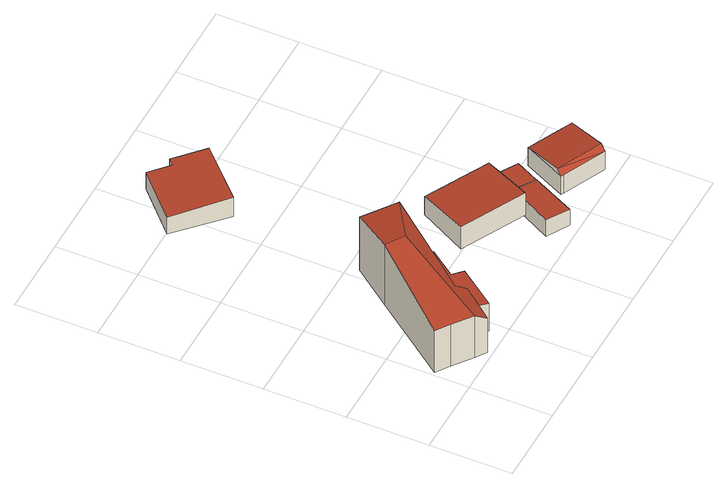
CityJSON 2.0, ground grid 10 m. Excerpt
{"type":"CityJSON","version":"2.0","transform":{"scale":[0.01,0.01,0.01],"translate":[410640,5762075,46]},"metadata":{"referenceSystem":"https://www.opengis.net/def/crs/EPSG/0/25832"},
"CityObjects":{
"building1":{"type":"Building","attributes":{"Gemeindeschluessel":"05515000","Geometrietyp2DReferenz":"3000","function":"31001_1000","roofType":"5000","measuredHeight":9.12},"address":[{"country":"Germany","locality":"Münster","thoroughfareNumber":"73","thoroughfareName":"Helweger Esch"}],"geometry":[{"type":"Solid","lod":"2","boundaries":[[[[0,1,2,3]],[[4,5,1,0]],[[6,7,5,4]],[[8,9,7,6]],[[10,11,9,8]],[[12,13,11,10]],[[14,15,13,12]],[[16,17,15,14]],[[18,19,17,16]],[[20,21,19,18]],[[3,2,21,20]],[[14,12,10,8,6,4,22,16]],[[0,3,22,4]],[[20,18,16,22,3]],[[1,5,7,9,11,13,15,17,19,21,2]]]],"semantics":{"surfaces":[{"type":"WallSurface"},{"type":"RoofSurface"},{"type":"GroundSurface"}],"values":[[0,0,0,0,0,0,0,0,0,0,0,1,1,1,2]]}}]},
"building2":{"type":"Building","attributes":{"Gemeindeschluessel":"05515000","Geometrietyp2DReferenz":"3000","function":"51009_1610","roofType":"2100","measuredHeight":4.72},"geometry":[{"type":"Solid","lod":"2","boundaries":[[[[23,24,25,26]],[[27,28,24,23]],[[29,30,28,27]],[[31,32,30,29]],[[33,34,32,31]],[[35,36,34,33]],[[37,38,36,35]],[[26,25,38,37]],[[35,33,31,29,27,23,26,37]],[[24,28,30,32,34,36,38,25]]]],"semantics":{"surfaces":[{"type":"WallSurface"},{"type":"RoofSurface"},{"type":"GroundSurface"}],"values":[[0,0,0,0,0,0,0,0,1,2]]}}]},
"building3":{"type":"Building","attributes":{"Gemeindeschluessel":"05515000","Geometrietyp2DReferenz":"3000","function":"51009_1611","roofType":"2100","measuredHeight":2.88},"geometry":[{"type":"Solid","lod":"2","boundaries":[[[[39,40,41,42]],[[43,44,40,39]],[[45,46,44,43]],[[47,48,46,45]],[[49,50,48,47]],[[42,41,50,49]],[[47,45,43,39,42,49]],[[40,44,46,48,50,41]]]],"semantics":{"surfaces":[{"type":"WallSurface"},{"type":"RoofSurface"},{"type":"GroundSurface"}],"values":[[0,0,0,0,0,0,1,2]]}}]},
"building4":{"type":"Building","attributes":{"Gemeindeschluessel":"05515000","Geometrietyp2DReferenz":"3000","function":"51009_1610","roofType":"2100","measuredHeight":3.34},"geometry":[{"type":"Solid","lod":"2","boundaries":[[[[51,52,53,54]],[[55,56,52,51]],[[57,58,56,55]],[[59,60,58,57]],[[61,62,60,59]],[[54,53,62,61]],[[59,57,55,51,54,61]],[[52,56,58,60,62,53]]]],"semantics":{"surfaces":[{"type":"WallSurface"},{"type":"RoofSurface"},{"type":"GroundSurface"}],"values":[[0,0,0,0,0,0,1,2]]}}]},
"building5":{"type":"Building","attributes":{"Gemeindeschluessel":"05515000","Geometrietyp2DReferenz":"3000","function":"31001_2460","roofType":"2100","measuredHeight":2.52},"geometry":[{"type":"Solid","lod":"2","boundaries":[[[[63,64,65,66]],[[67,68,64,63]],[[69,70,68,67]],[[71,72,70,69]],[[66,65,72,71]],[[69,67,63,66,71]],[[64,68,70,72,65]]]],"semantics":{"surfaces":[{"type":"WallSurface"},{"type":"RoofSurface"},{"type":"GroundSurface"}],"values":[[0,0,0,0,0,1,2]]}}]},
"building6":{"type":"Building","attributes":{"Gemeindeschluessel":"05515000","Geometrietyp2DReferenz":"3000","function":"31001_1310","roofType":"2100","measuredHeight":2.08},"geometry":[{"type":"Solid","lod":"2","boundaries":[[[[73,74,75,76]],[[77,78,74,73]],[[67,79,78,77]],[[76,75,79,67]],[[77,73,76,67]],[[74,78,79,75]]]],"semantics":{"surfaces":[{"type":"WallSurface"},{"type":"RoofSurface"},{"type":"GroundSurface"}],"values":[[0,0,0,0,1,2]]}}]},
"building7":{"type":"Building","attributes":{"Gemeindeschluessel":"05515000","Geometrietyp2DReferenz":"3000","function":"31001_1000","roofType":"5000","measuredHeight":3.44},"address":[{"country":"Germany","locality":"Münster","thoroughfareNumber":"71","thoroughfareName":"Helweger Esch"}],"geometry":[{"type":"Solid","lod":"2","boundaries":[[[[80,81,82,83]],[[84,85,81,80]],[[86,87,85,84]],[[88,89,87,86]],[[83,82,89,88]],[[80,83,90,91]],[[84,91,90]],[[90,88,86,84]],[[91,84,80]],[[90,83,88]],[[81,85,87,89,82]]]],"semantics":{"surfaces":[{"type":"WallSurface"},{"type":"RoofSurface"},{"type":"GroundSurface"}],"values":[[0,0,0,0,0,1,1,1,0,0,2]]}}]}
},
"vertices":[
[1116,1873,878],[1116,1873,73],[757,1396,73],[757,1396,985],[1517,1585,878],[1517,1585,73],[1196,1155,826],[1196,1155,73],[730,530,749],[730,530,73],[850,443,643],[850,443,73],[741,291,622],[741,291,73],[576,63,591],[576,63,73],[449,154,703],[449,154,73],[211,326,704],[211,326,73],[42,447,704],[42,447,73],[974,1240,985],
[877,192,499],[877,192,75],[1210,651,75],[1210,651,499],[741,291,525],[741,291,75],[850,443,525],[850,443,75],[730,530,547],[730,530,75],[1196,1155,545],[1196,1155,75],[1310,1073,524],[1310,1073,75],[1076,749,524],[1076,749,75],
[949,4363,640],[949,4363,390],[421,3855,390],[421,3855,640],[1163,4149,655],[1163,4149,390],[1231,4217,655],[1231,4217,390],[1552,3896,678],[1552,3896,390],[977,3322,678],[977,3322,390],
[2145,1587,404],[2145,1587,130],[1842,1000,130],[1842,1000,464],[2920,1187,404],[2920,1187,130],[2857,1065,417],[2857,1065,130],[2716,791,445],[2716,791,130],[2618,600,464],[2618,600,130],
[2618,600,351],[2618,600,99],[2444,264,99],[2444,264,351],[2716,791,351],[2716,791,99],[2979,639,331],[2979,639,99],[2721,112,330],[2721,112,99],
[3121,929,328],[3121,929,144],[2857,1065,144],[2857,1065,351],[2979,639,327],[2979,639,144],[2716,791,144],
[3882,653,394],[3882,653,122],[3327,913,122],[3327,913,394],[3638,132,394],[3638,132,122],[3120,375,394],[3120,375,122],[3083,393,394],[3083,393,122],[3111,454,467],[3666,193,467]
]}
